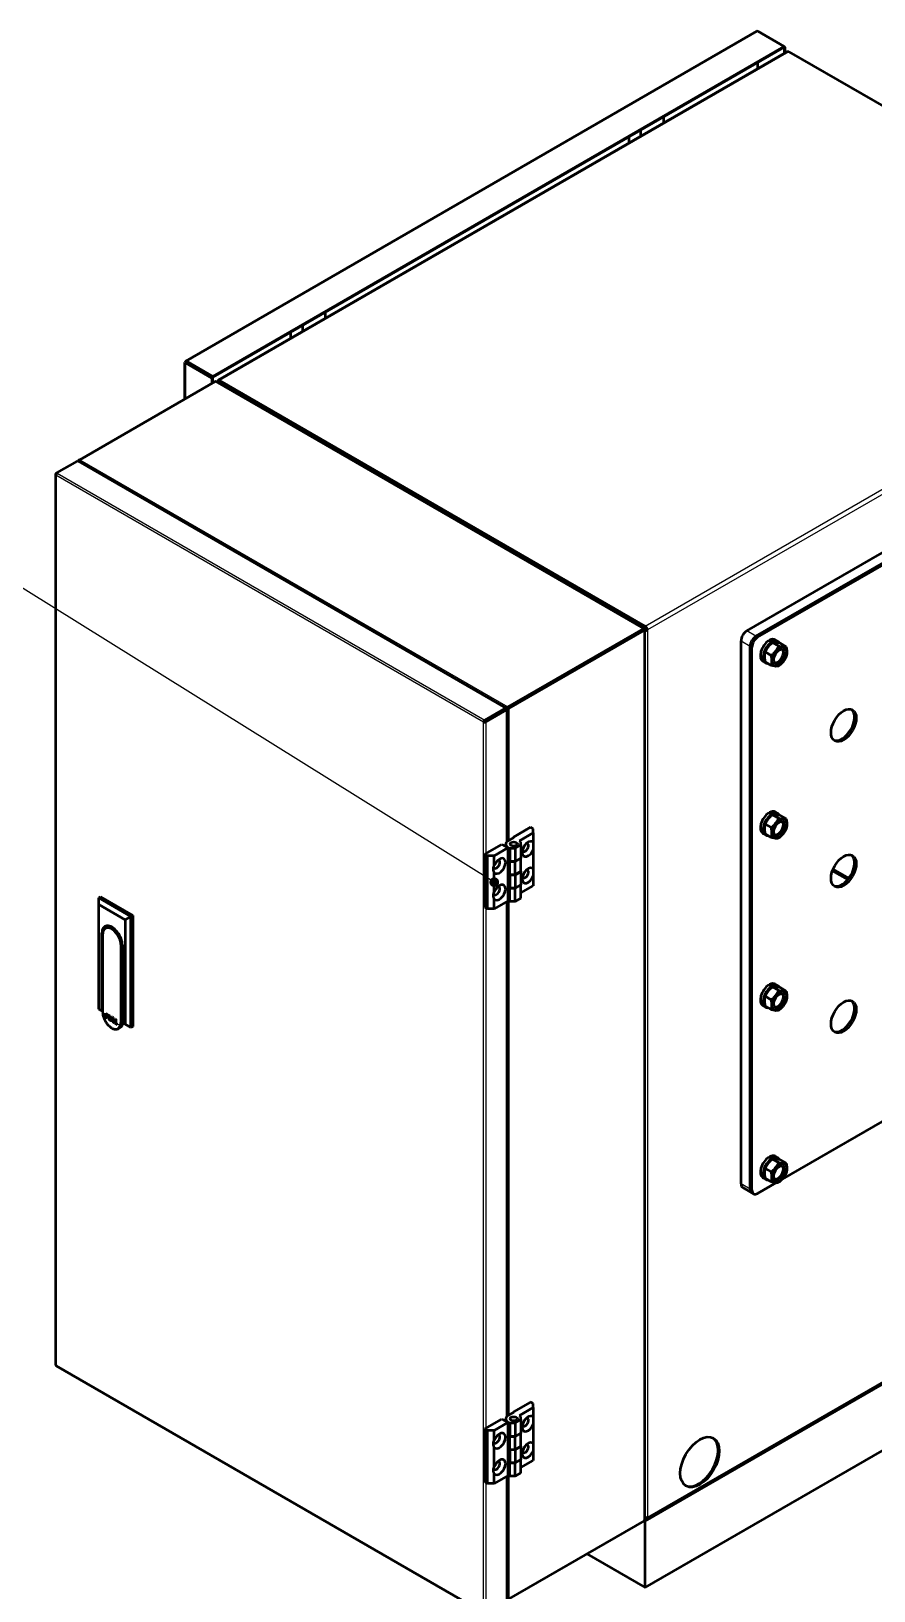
# Model space of a CAD drawing. Header units: millimetres. Extents: x 0 to 19094, y -1 to 2103.
# Drawn here: x 2122 to 2555, y 405 to 1207 of the extents above; entities that cross this region are included whole.
import ezdxf

# ---------------------------------------------------------------- set-up
doc = ezdxf.new("R2010")
doc.units = ezdxf.units.MM
doc.header["$LTSCALE"] = 2.5
doc.layers.add('Co ban', color=7, linetype='Continuous', lineweight=50)
doc.layers.add('Symbol (ANSI)', color=7, linetype='Continuous', lineweight=25)
doc.layers.add('Lien manh', color=7, linetype='Continuous', lineweight=25, true_color=0x020305)
doc.styles.add('StandardAM_ANSI', font='')
doc.styles.get('StandardAM_ANSI').set_extended_font_data('VNI-Helve-Condense')
doc.dimstyles.new('Default - mm (ANSI)$7', dxfattribs={"dimscale": 2.5, "dimtxt": 5, "dimasz": 2, "dimexe": 2, "dimexo": 0.5, "dimgap": 0.8, "dimtad": 1, "dimtoh": 1, "dimdec": 0, "dimrnd": 1e-08, "dimzin": 4, "dimdsep": 46, "dimtxsty": 'StandardAM_ANSI', "dimcen": 0.09, "dimdle": 10, "dimclrd": 256, "dimclre": 256, "dimclrt": 256, "dimadec": 1, "dimazin": 1, "dimtfac": 0.61, "dimtofl": 0, "dimtmove": 0, "dimatfit": 3, "dimldrblk": 'DOT', "dimfxl": 1, "dimtolj": 1, "dimtzin": 4, "dimlwd": -1, "dimlwe": -1, "dimarcsym": 0})

# ---------------------------------------------------------------- blocks, each defined once
blk = doc.blocks.new('_Dot')
at = {"color": 0, "linetype": 'ByBlock', "lineweight": -2}
blk.add_line((-0.5, 0), (-1, 0), dxfattribs=at)
at = {"color": 0, "linetype": 'ByBlock', "const_width": 0.5}
blk.add_lwpolyline([(-0.25, 0, 1), (0.25, 0, 1)], format="xyb", close=True, dxfattribs=at)

msp = doc.modelspace()

# ---------------------------------------------------------------- linework, layer by layer
at = {"layer": 'Co ban'}
for p, q in [((2201.141, 1037.016), (2494.59, 1206.439)), ((2495.007, 1206.397), (2495.093, 1206.447)), ((2495.093, 1206.447), (2508.646, 1198.622)), ((2508.646, 1198.622), (2215.024, 1029.1)), ((2508.646, 1198.282), (2215.024, 1028.76)), ((2510.083, 1195.933), (2217.813, 1027.191)), ((2509.149, 1198.332), (2508.646, 1198.622)), ((2508.646, 1198.282), (2508.646, 1198.622)), ((2508.646, 1198.282), (2508.854, 1198.162)), ((2508.854, 1198.162), (2509.149, 1198.332)), ((2508.854, 1195.224), (2508.854, 1198.162)), ((2509.149, 1195.394), (2509.149, 1198.332)), ((2511.089, 1195.951), (2729.703, 1069.734)), ((2446.688, 1162.511), (2446.688, 1159.332)), ((2434.903, 1152.528), (2434.903, 1155.707)), ((2429.01, 1149.126), (2429.01, 1152.304)), ((2272.857, 1058.971), (2272.857, 1062.15)), ((2255.18, 1048.765), (2255.18, 1051.943)), ((2261.072, 1055.345), (2261.072, 1052.167)), ((2200.724, 1017.541), (2200.724, 1036.294)), ((2201.263, 1036.464), (2200.968, 1036.634)), ((2201.263, 1036.223), (2200.968, 1036.053)), ((2200.968, 1036.053), (2214.521, 1028.229)), ((2200.968, 1035.954), (2200.968, 1036.053)), ((2201.263, 1036.223), (2214.816, 1028.399)), ((2201.471, 1036.924), (2201.558, 1036.974)), ((2215.024, 1029.1), (2201.471, 1036.924)), ((2201.471, 1036.584), (2201.471, 1036.924)), ((2201.471, 1036.584), (2215.024, 1028.76)), ((2146.67, 986.333), (2216.203, 1026.478)), ((2214.816, 1028.399), (2214.521, 1028.229)), ((2214.521, 1028.229), (2214.521, 1025.507)), ((2214.816, 1028.399), (2214.816, 1025.677)), ((2215.024, 1028.76), (2215.024, 1029.1)), ((2216.203, 1026.478), (2216.289, 1026.428)), ((2216.706, 1026.469), (2436.498, 899.572)), ((2218.229, 1026.469), (2217.884, 1026.668)), ((2218.473, 1026.328), (2218.229, 1026.469)), ((2437.087, 900.792), (2218.473, 1027.009)), ((2437.087, 900.111), (2218.473, 1026.328)), ((2489.4, 898.335), (2713.317, 1027.613)), ((2494.114, 895.613), (2718.031, 1024.892)), ((2494.114, 895.613), (2718.031, 1024.892)), ((2494.998, 895.103), (2718.915, 1024.381)), ((2233.621, 1016.703), (2234.383, 1017.143)), ((2238.335, 1013.981), (2239.097, 1014.421)), ((2239.859, 1013.981), (2239.859, 1013.101)), ((2255.18, 1004.256), (2255.18, 1005.136)), ((2261.072, 1001.734), (2261.072, 1000.854)), ((2272.857, 994.05), (2272.857, 994.93)), ((2134.885, 979.529), (2145.492, 985.653)), ((2365.787, 858.747), (2145.995, 985.644)), ((2146.67, 986.333), (2146.167, 986.043)), ((2134.138, 978.799), (2134.138, 521.561)), ((2134.885, 979.529), (2134.382, 979.239)), ((2134.382, 979.239), (2134.382, 979.139)), ((2134.6, 979.113), (2134.382, 979.239)), ((2134.555, 979.039), (2134.382, 979.139)), ((2134.972, 979.479), (2134.885, 979.529)), ((2134.885, 979.422), (2134.885, 979.529)), ((2299.618, 978.6), (2300.38, 979.039)), ((2306.272, 975.637), (2305.511, 975.198)), ((2317.296, 968.393), (2318.058, 968.833)), ((2323.778, 964.651), (2324.539, 965.091)), ((2375.683, 934.684), (2375.683, 935.563)), ((2375.977, 935.393), (2375.977, 934.514)), ((2426.308, 905.455), (2427.07, 905.895)), ((2436.168, 899.481), (2366.635, 859.336)), ((2436.168, 899.141), (2366.635, 858.996)), ((2436.376, 898.78), (2366.844, 858.635)), ((2367.138, 858.465), (2436.671, 898.61)), ((2432.962, 902.493), (2432.201, 902.053)), ((2436.081, 899.531), (2436.168, 899.481)), ((2436.168, 899.141), (2436.168, 899.481)), ((2436.376, 899.02), (2436.671, 899.191)), ((2436.376, 898.78), (2436.671, 898.61)), ((2436.671, 899.39), (2436.631, 899.413)), ((2436.671, 899.39), (2436.645, 899.375)), ((2436.671, 899.191), (2436.671, 899.39)), ((2436.671, 898.61), (2436.671, 898.51)), ((2436.915, 898.85), (2436.915, 441.612)), ((2437.26, 900.892), (2437.087, 900.792)), ((2437.087, 900.111), (2437.087, 900.792)), ((2437.26, 900.211), (2437.087, 900.111)), ((2437.26, 900.211), (2437.26, 900.892)), ((2437.849, 899.191), (2438.438, 898.85)), ((2486.454, 614.262), (2486.454, 893.232)), ((2491.168, 611.54), (2491.168, 890.51)), ((2491.168, 611.54), (2491.168, 890.51)), ((2492.052, 611.03), (2492.052, 890)), ((2501.072, 893.223), (2501.072, 893.577)), ((2502.414, 892.156), (2502.414, 892.682)), ((2502.682, 892.371), (2505.828, 890.555)), ((2502.777, 892.867), (2502.777, 892.385)), ((2505.511, 892.954), (2504.061, 893.791)), ((2506.512, 892.029), (2509.658, 890.213)), ((2499.169, 881.97), (2497.72, 882.807)), ((2498.852, 887.606), (2501.998, 885.79)), ((2498.852, 882.499), (2501.998, 880.683)), ((2404.261, 880.479), (2403.967, 880.309)), ((2365.457, 858.656), (2354.85, 852.532)), ((2354.85, 852.192), (2365.457, 858.316)), ((2355.059, 851.831), (2365.665, 857.955)), ((2355.353, 851.661), (2365.96, 857.785)), ((2365.457, 858.316), (2365.579, 858.386)), ((2365.579, 858.386), (2365.752, 858.486)), ((2365.665, 857.955), (2365.787, 858.025)), ((2366.046, 858.656), (2365.752, 858.486)), ((2365.787, 858.025), (2365.96, 858.125)), ((2366.254, 858.295), (2365.96, 858.125)), ((2366.635, 858.996), (2366.046, 858.656)), ((2366.204, 790.195), (2366.204, 858.025)), ((2366.844, 858.635), (2366.254, 858.295)), ((2354.469, 851.732), (2354.175, 851.562)), ((2354.85, 852.192), (2354.556, 852.022)), ((2354.85, 852.532), (2354.764, 852.582)), ((2354.764, 852.242), (2354.764, 852.582)), ((2354.764, 852.242), (2354.85, 852.192)), ((2354.764, 851.661), (2355.059, 851.831)), ((2354.85, 852.192), (2354.85, 852.532)), ((2355.059, 851.831), (2355.353, 851.661)), ((2355.059, 851.732), (2355.059, 851.831)), ((2355.059, 851.732), (2355.353, 851.562)), ((2355.353, 851.562), (2355.353, 851.661)), ((2501.072, 804.77), (2501.072, 805.123)), ((2502.414, 803.702), (2502.414, 804.228)), ((2502.682, 803.917), (2505.828, 802.101)), ((2502.777, 804.413), (2502.777, 803.931)), ((2505.511, 804.5), (2504.061, 805.337)), ((2506.512, 803.575), (2509.658, 801.759)), ((2378.334, 797.469), (2369.495, 792.366)), ((2372.618, 790.562), (2379.69, 794.645)), ((2379.69, 796.686), (2378.334, 797.469)), ((2379.69, 794.645), (2379.69, 796.686)), ((2379.69, 794.645), (2379.69, 789.614)), ((2499.169, 793.516), (2497.72, 794.353)), ((2498.852, 799.153), (2501.998, 797.336)), ((2498.852, 794.046), (2501.998, 792.229)), ((2354.764, 783.656), (2363.485, 788.691)), ((2366.608, 786.888), (2359.655, 782.874)), ((2363.485, 788.691), (2366.608, 786.888)), ((2365.505, 788.861), (2365.505, 787.525)), ((2366.608, 786.888), (2366.608, 780.186)), ((2369.672, 792.263), (2366.726, 790.562)), ((2367.669, 786.752), (2367.669, 779.846)), ((2367.669, 786.752), (2370.379, 786.752)), ((2369.495, 792.366), (2369.495, 792.161)), ((2369.495, 792.366), (2369.672, 792.263)), ((2370.379, 786.752), (2373.326, 788.453)), ((2370.379, 786.752), (2370.379, 779.846)), ((2373.326, 788.453), (2373.326, 790.018)), ((2373.326, 788.453), (2373.326, 781.547)), ((2379.69, 789.614), (2379.69, 786.068)), ((2379.69, 786.068), (2379.69, 776.006)), ((2354.764, 756.44), (2354.764, 783.656)), ((2356.119, 782.874), (2354.764, 783.656)), ((2359.655, 782.874), (2356.119, 782.874)), ((2356.119, 755.657), (2356.119, 782.874)), ((2359.655, 777.843), (2359.655, 782.874)), ((2366.608, 780.186), (2366.726, 780.254)), ((2366.726, 773.348), (2366.726, 780.254)), ((2370.379, 779.846), (2367.669, 779.846)), ((2367.669, 779.846), (2370.379, 779.846)), ((2367.669, 772.94), (2367.669, 779.846)), ((2373.326, 781.547), (2370.379, 779.846)), ((2370.379, 779.846), (2373.326, 781.547)), ((2370.379, 772.94), (2370.379, 779.846)), ((2373.326, 774.641), (2373.326, 781.547)), ((2359.655, 764.234), (2359.655, 774.297)), ((2366.726, 773.348), (2366.608, 773.28)), ((2366.608, 773.28), (2366.608, 766.578)), ((2367.669, 773.144), (2367.669, 766.238)), ((2367.669, 773.144), (2370.379, 773.144)), ((2370.379, 772.94), (2367.669, 772.94)), ((2370.379, 773.144), (2373.326, 774.845)), ((2373.326, 774.641), (2370.379, 772.94)), ((2370.379, 773.144), (2370.379, 766.238)), ((2373.326, 774.845), (2373.326, 767.939)), ((2379.69, 776.006), (2379.69, 772.46)), ((2379.69, 772.46), (2379.69, 767.428)), ((2541.29, 770.596), (2533.437, 775.13)), ((2541.817, 771.253), (2533.742, 775.916)), ((2157.363, 761.747), (2156.479, 761.237)), ((2157.363, 761.747), (2173.863, 752.221)), ((2366.608, 766.578), (2366.726, 766.646)), ((2366.726, 759.74), (2366.726, 766.646)), ((2370.379, 766.238), (2367.669, 766.238)), ((2367.669, 766.238), (2370.379, 766.238)), ((2367.669, 759.331), (2367.669, 766.238)), ((2373.326, 767.939), (2370.379, 766.238)), ((2370.379, 766.238), (2373.326, 767.939)), ((2370.379, 759.331), (2370.379, 766.238)), ((2373.326, 761.032), (2373.326, 767.939)), ((2373.326, 763.754), (2379.69, 767.428)), ((2156.479, 757.835), (2156.479, 761.237)), ((2172.979, 751.711), (2156.479, 761.237)), ((2156.479, 757.835), (2170.032, 750.01)), ((2156.479, 704.082), (2156.479, 757.835)), ((2356.119, 755.657), (2354.764, 756.44)), ((2359.655, 755.657), (2356.119, 755.657)), ((2359.655, 755.657), (2359.655, 760.688)), ((2366.726, 759.74), (2359.655, 755.657)), ((2366.204, 494.895), (2366.204, 759.438)), ((2370.379, 759.331), (2367.669, 759.331)), ((2373.326, 761.032), (2370.379, 759.331)), ((2160.806, 746.257), (2159.923, 745.747)), ((2170.032, 750.01), (2172.979, 751.711)), ((2170.032, 750.01), (2170.032, 696.257)), ((2173.863, 752.221), (2172.979, 751.711)), ((2172.979, 694.556), (2172.979, 751.711)), ((2173.863, 752.221), (2173.863, 695.066)), ((2157.953, 703.231), (2157.953, 743.036)), ((2158.42, 742.525), (2158.42, 702.381)), ((2168.559, 736.912), (2168.559, 697.108)), ((2501.072, 716.316), (2501.072, 716.669)), ((2502.414, 715.249), (2502.414, 715.774)), ((2502.682, 715.464), (2505.828, 713.647)), ((2502.777, 715.96), (2502.777, 715.477)), ((2505.511, 716.046), (2504.061, 716.883)), ((2506.512, 715.121), (2509.658, 713.305)), ((2499.169, 705.062), (2497.72, 705.899)), ((2498.852, 710.699), (2501.998, 708.882)), ((2498.852, 705.592), (2501.998, 703.776)), ((2157.953, 703.231), (2156.479, 704.082)), ((2158.42, 702.962), (2157.953, 703.231)), ((2160.097, 701.892), (2160.615, 701.593)), ((2160.097, 699.511), (2160.097, 701.892)), ((2160.097, 699.511), (2160.371, 699.669)), ((2160.371, 699.353), (2160.097, 699.511)), ((2160.371, 701.46), (2160.609, 701.597)), ((2160.599, 701.329), (2160.371, 701.46)), ((2160.371, 701.46), (2160.371, 700.511)), ((2160.371, 700.511), (2160.558, 700.403)), ((2160.371, 700.241), (2160.606, 700.376)), ((2160.371, 700.241), (2160.371, 699.353)), ((2160.604, 700.106), (2160.371, 700.241)), ((2160.392, 701.472), (2160.392, 701.722)), ((2160.392, 700.252), (2160.392, 700.499)), ((2160.992, 700.288), (2161.287, 700.458)), ((2160.998, 700.292), (2161.293, 700.462)), ((2161.636, 701.004), (2161.911, 700.846)), ((2161.636, 699.518), (2161.636, 701.004)), ((2161.911, 700.846), (2161.911, 699.36)), ((2162.725, 698.35), (2163.02, 698.52)), ((2162.855, 700.3), (2163.129, 700.142)), ((2162.855, 698.807), (2162.855, 700.3)), ((2163.129, 700.142), (2163.129, 698.656)), ((2163.522, 699.915), (2163.796, 699.757)), ((2163.522, 697.534), (2163.522, 699.915)), ((2163.522, 697.534), (2163.796, 697.692)), ((2164.717, 696.844), (2163.522, 697.534)), ((2163.796, 699.757), (2163.796, 697.657)), ((2163.796, 697.657), (2164.717, 697.126)), ((2164.932, 699.101), (2165.206, 698.943)), ((2164.932, 696.719), (2164.932, 699.101)), ((2165.206, 698.943), (2165.206, 696.843)), ((2164.717, 697.126), (2164.717, 696.844)), ((2164.932, 696.719), (2165.206, 696.878)), ((2166.127, 696.03), (2164.932, 696.719)), ((2165.206, 696.843), (2166.127, 696.311)), ((2166.127, 696.311), (2166.127, 696.03)), ((2167.473, 694.566), (2166.589, 694.056)), ((2170.032, 696.257), (2168.559, 697.108)), ((2170.032, 696.257), (2172.979, 694.556)), ((2173.863, 695.066), (2172.979, 694.556)), ((2610.756, 676.162), (2507.609, 616.61)), ((2501.072, 627.862), (2501.072, 628.216)), ((2502.414, 626.795), (2502.414, 627.321)), ((2502.682, 627.01), (2505.828, 625.193)), ((2502.777, 627.506), (2502.777, 627.023)), ((2505.511, 627.592), (2504.061, 628.429)), ((2506.512, 626.668), (2509.658, 624.851)), ((2499.169, 616.608), (2497.72, 617.445)), ((2498.852, 622.245), (2501.998, 620.429)), ((2498.852, 617.138), (2501.998, 615.322)), ((2437.26, 440.932), (2731.888, 611.035)), ((2438.093, 442.21), (2730.364, 610.953)), ((2492.031, 609.633), (2487.317, 612.355)), ((2492.914, 609.123), (2492.031, 609.633)), ((2504.69, 614.925), (2494.998, 609.329)), ((2437.26, 406.911), (2731.888, 577.015)), ((2134.555, 520.839), (2354.347, 393.942)), ((2369.672, 496.964), (2366.726, 495.263)), ((2378.334, 502.169), (2369.495, 497.066)), ((2369.495, 497.066), (2369.495, 496.862)), ((2369.495, 497.066), (2369.672, 496.964)), ((2372.618, 495.263), (2379.69, 499.345)), ((2379.69, 501.387), (2378.334, 502.169)), ((2379.69, 499.345), (2379.69, 501.387)), ((2379.69, 499.345), (2379.69, 494.314)), ((2354.764, 488.357), (2363.485, 493.392)), ((2366.608, 491.589), (2359.655, 487.574)), ((2363.485, 493.392), (2366.608, 491.589)), ((2365.505, 493.562), (2365.505, 492.225)), ((2366.608, 491.589), (2366.608, 484.887)), ((2367.669, 491.453), (2367.669, 484.546)), ((2367.669, 491.453), (2370.379, 491.453)), ((2370.379, 491.453), (2373.326, 493.154)), ((2370.379, 491.453), (2370.379, 484.546)), ((2373.326, 493.154), (2373.326, 494.719)), ((2373.326, 493.154), (2373.326, 486.247)), ((2379.69, 494.314), (2379.69, 490.768)), ((2379.69, 490.768), (2379.69, 480.706)), ((2354.764, 461.14), (2354.764, 488.357)), ((2356.119, 487.574), (2354.764, 488.357)), ((2359.655, 487.574), (2356.119, 487.574)), ((2356.119, 460.358), (2356.119, 487.574)), ((2359.655, 482.543), (2359.655, 487.574)), ((2366.608, 484.887), (2366.726, 484.955)), ((2366.726, 478.048), (2366.726, 484.955)), ((2370.379, 484.546), (2367.669, 484.546)), ((2367.669, 484.546), (2370.379, 484.546)), ((2367.669, 477.64), (2367.669, 484.546)), ((2373.326, 486.247), (2370.379, 484.546)), ((2370.379, 484.546), (2373.326, 486.247)), ((2370.379, 477.64), (2370.379, 484.546)), ((2373.326, 479.341), (2373.326, 486.247)), ((2359.655, 468.935), (2359.655, 478.997)), ((2366.726, 478.048), (2366.608, 477.98)), ((2366.608, 477.98), (2366.608, 471.278)), ((2367.669, 477.844), (2367.669, 470.938)), ((2367.669, 477.844), (2370.379, 477.844)), ((2370.379, 477.64), (2367.669, 477.64)), ((2370.379, 477.844), (2373.326, 479.545)), ((2373.326, 479.341), (2370.379, 477.64)), ((2370.379, 477.844), (2370.379, 470.938)), ((2373.326, 479.545), (2373.326, 472.639)), ((2379.69, 480.706), (2379.69, 477.16)), ((2379.69, 477.16), (2379.69, 472.129)), ((2359.655, 460.358), (2359.655, 465.389)), ((2366.608, 471.278), (2366.726, 471.346)), ((2366.726, 464.44), (2366.726, 471.346)), ((2370.379, 470.938), (2367.669, 470.938)), ((2367.669, 470.938), (2370.379, 470.938)), ((2367.669, 464.032), (2367.669, 470.938)), ((2373.326, 472.639), (2370.379, 470.938)), ((2370.379, 470.938), (2373.326, 472.639)), ((2370.379, 464.032), (2370.379, 470.938)), ((2373.326, 465.733), (2370.379, 464.032)), ((2373.326, 465.733), (2373.326, 472.639)), ((2373.326, 468.455), (2379.69, 472.129)), ((2356.119, 460.358), (2354.764, 461.14)), ((2359.655, 460.358), (2356.119, 460.358)), ((2366.726, 464.44), (2359.655, 460.358)), ((2366.204, 400.787), (2366.204, 464.139)), ((2370.379, 464.032), (2367.669, 464.032)), ((2436.671, 441.172), (2367.138, 401.028)), ((2436.671, 441.272), (2437.26, 440.932)), ((2436.671, 441.272), (2436.671, 441.172)), ((2436.915, 442.293), (2437.087, 442.193)), ((2437.087, 442.696), (2437.087, 442.193)), ((2437.087, 442.193), (2437.26, 442.293)), ((2437.26, 442.691), (2437.26, 442.293)), ((2437.26, 406.911), (2437.26, 440.932)), ((2407.294, 424.212), (2437.26, 406.911))]:
    msp.add_line(p, q, dxfattribs=at)
for centre, major_axis, ratio, start_param, end_param in [((2495.007, 1205.717), (-0.417, 0.722), 0.5773503, 5.4977871, 6.2831853), ((2201.558, 1036.294), (-0.833, 0), 0.5773503, 5.4977871, 7.0685835), ((2201.558, 1036.294), (-0.417, 0.722), 0.5773503, 5.4977871, 7.0685835), ((2201.558, 1036.294), (-0.417, 0), 0.5773503, 5.4977871, 6.7713321), ((2201.558, 1036.294), (-0.208, 0.361), 0.5773503, 5.7950385, 7.0685835), ((2216.289, 1025.747), (0.417, 0.722), 0.5773503, 0, 0.7853982), ((2134.972, 978.799), (-0.833, 0), 0.5773503, 5.4977871, 7.0685835), ((2134.972, 978.799), (0.417, 0.722), 0.5773503, 0.7853982, 2.3561945), ((2436.081, 898.85), (0.417, 0.722), 0.5773503, 5.4977871, 7.0685835), ((2436.081, 898.85), (0.208, 0.361), 0.5773503, 5.4977871, 6.7713321), ((2436.081, 898.85), (0.417, 0), 0.5773503, 5.7950385, 7.0685835), ((2437.26, 899.531), (-0.833, 0), 0.5773503, 0.7853982, 2.3561945), ((2436.081, 898.85), (0.833, 0), 0.5773503, 5.4977871, 7.0685835), ((2437.26, 899.531), (1.667, 0), 0.5773503, 4.5037723, 5.4977871), ((2437.26, 899.531), (-0.833, 1.443), 0.5773503, 3.9269908, 5.4977871), ((2437.26, 899.531), (-0.417, 0.722), 0.5773503, 3.9269908, 5.4977871), ((2489.4, 894.933), (-2.083, -3.608), 0.5773503, 3.9269908, 5.4977871), ((2494.114, 892.211), (2.083, 3.608), 0.5773503, 0.7853982, 2.3561945), ((2494.114, 892.211), (-2.083, -3.608), 0.5773503, 3.9269908, 5.4977871), ((2494.998, 891.701), (2.083, 3.608), 0.5773503, 0.7853982, 2.3561945), ((2500.89, 888.299), (-3.171, -5.492), 0.5773503, 3.9674092, 6.2831853), ((2502.34, 887.462), (-3.171, -5.492), 0.5773503, 3.9103982, 6.5920852), ((2501.918, 887.705), (-29.859, 12.389), 0.1482233, 4.7572182, 4.8142292), ((2500.89, 888.299), (3.171, 5.492), 0.5773503, 0, 0.7449798), ((2499.863, 888.892), (-29.859, 12.389), 0.1482233, 4.6762496, 4.7333925), ((2502.34, 887.462), (3.171, 5.492), 0.5773503, 5.9516236, 6.9710222), ((2506.17, 885.25), (2.708, 4.691), 0.5773503, 0.2617994, 1.3089969), ((2506.17, 885.25), (2.708, 4.691), 0.5773503, 5.4977871, 6.5449847), ((2406.029, 881.5), (-2.708, 4.691), 0.5773503, 4.673918, 4.75086), ((2506.17, 885.25), (-2.708, -4.691), 0.5773503, 4.4505896, 5.4977871), ((2506.17, 885.25), (-2.708, -4.691), 0.5773503, 5.4977871, 6.5449847), ((2505.404, 885.693), (-2.031, -3.518), 0.5773503, 0.1896975, 2.9518952), ((2506.17, 885.25), (-2.708, -4.691), 0.5773503, 0.2617994, 1.3089969), ((2506.17, 885.25), (2.708, 4.691), 0.5773503, 4.4505896, 5.4977871), ((2390.709, 872.654), (-1.667, 2.887), 0.5773503, 4.6498482, 4.7749297), ((2394.244, 874.696), (-2.708, 4.691), 0.5773503, 4.673918, 4.75086), ((2404.556, 880.649), (-0.417, -0.722), 0.5773503, 5.13642, 5.4977871), ((2404.556, 880.649), (0.833, 0), 0.5773503, 3.9269908, 4.2883579), ((2404.556, 880.649), (0.208, 0.361), 0.5773503, 1.5707963, 2.3561945), ((2404.556, 880.649), (0.417, 0), 0.5773503, 3.9269908, 4.712389), ((2390.709, 872.654), (1.667, -2.887), 0.5773503, 4.6498482, 4.7749297), ((2538.308, 850.366), (-4.583, -7.939), 0.5773503, 0.0965737, 3.045019), ((2354.764, 851.902), (-0.417, -0.722), 0.5773503, 3.9269908, 5.4977871), ((2354.764, 851.902), (0.833, 0), 0.5773503, 3.9269908, 5.4977871), ((2354.764, 851.902), (0.208, 0.361), 0.5773503, 0.7853982, 2.3561945), ((2354.764, 851.902), (0.417, 0), 0.5773503, 3.9269908, 5.4977871), ((2500.89, 799.845), (-3.171, -5.492), 0.5773503, 3.9674092, 6.2831853), ((2502.34, 799.008), (-3.171, -5.492), 0.5773503, 3.9103982, 6.5920852), ((2501.918, 799.252), (-29.859, 12.389), 0.1482233, 4.7572182, 4.8142292), ((2500.89, 799.845), (3.171, 5.492), 0.5773503, 0, 0.7449798), ((2499.863, 800.438), (-29.859, 12.389), 0.1482233, 4.6762496, 4.7333925), ((2502.34, 799.008), (3.171, 5.492), 0.5773503, 5.9516236, 6.9710222), ((2506.17, 796.797), (2.708, 4.691), 0.5773503, 0.2617994, 1.3089969), ((2506.17, 796.797), (2.708, 4.691), 0.5773503, 5.4977871, 6.5449847), ((2506.17, 796.797), (-2.708, -4.691), 0.5773503, 4.4505896, 5.4977871), ((2506.17, 796.797), (-2.708, -4.691), 0.5773503, 5.4977871, 6.5449847), ((2505.404, 797.239), (-2.031, -3.518), 0.5773503, 0.1896975, 2.9518952), ((2506.17, 796.797), (-2.708, -4.691), 0.5773503, 0.2617994, 1.3089969), ((2506.17, 796.797), (2.708, 4.691), 0.5773503, 4.4505896, 5.4977871), ((2369.672, 788.861), (-4.167, 0), 0.5773503, 5.4977871, 7.3523776), ((2369.672, 788.861), (-4.167, 0), 0.5773503, 3.6431967, 3.9269908), ((2377.038, 786.31), (2.167, 3.753), 0.5773503, 6.0226661, 11.2560935), ((2375.594, 787.143), (-1.146, -1.985), 0.5773503, 5.8802472, 9.8277161), ((2373.915, 788.113), (-1.146, -1.985), 0.5773503, 1.0980293, 2.0435634), ((2373.915, 788.113), (1.146, 1.985), 0.5773503, 4.2396219, 5.185156), ((2360.863, 778.434), (-1.146, -1.985), 0.5773503, 5.8423084, 9.8277161), ((2362.306, 777.601), (-2.167, -3.753), 0.5773503, 6.0226661, 11.2560935), ((2359.183, 779.404), (-1.146, -1.985), 0.5773503, 1.0980293, 2.0435634), ((2359.183, 779.404), (1.146, 1.985), 0.5773503, 4.2396219, 5.185156), ((2369.672, 781.955), (-4.167, 0), 0.5773503, 0.7445527, 1.0691923), ((2369.672, 781.955), (4.167, 0), 0.5773503, 3.9269908, 4.2107849), ((2538.308, 775.52), (-4.583, -7.939), 0.5773503, 0.0965737, 3.045019), ((2369.672, 775.253), (4.167, 0), 0.5773503, 3.9269908, 4.2107849), ((2369.672, 775.049), (-4.167, 0), 0.5773503, 0.7853982, 1.0691923), ((2377.038, 772.702), (2.167, 3.753), 0.5773503, 6.0226661, 11.2560935), ((2375.594, 773.535), (-1.146, -1.985), 0.5773503, 5.8802472, 9.8277161), ((2373.915, 774.505), (-1.146, -1.985), 0.5773503, 1.0980293, 2.0435634), ((2373.915, 774.505), (1.146, 1.985), 0.5773503, 4.2396219, 5.185156), ((2360.863, 764.826), (-1.146, -1.985), 0.5773503, 5.8423084, 9.8277161), ((2362.306, 763.992), (-2.167, -3.753), 0.5773503, 6.0226661, 11.2560935), ((2359.183, 765.795), (-1.146, -1.985), 0.5773503, 1.0980293, 2.0435634), ((2359.183, 765.795), (1.146, 1.985), 0.5773503, 4.2396219, 5.185156), ((2369.672, 768.347), (-4.167, 0), 0.5773503, 0.7445527, 1.0691923), ((2369.672, 768.347), (4.167, 0), 0.5773503, 3.9269908, 4.2107849), ((2369.672, 761.441), (-4.167, 0), 0.5773503, 0.7853982, 1.0691923), ((2163.256, 739.974), (-3.75, 6.495), 0.5773503, 3.9269908, 7.0685835), ((2164.14, 740.484), (-3.75, 6.495), 0.5773503, 0.1181257, 0.5725704), ((2164.14, 740.484), (-3.333, 5.774), 0.5773503, 5.9060219, 6.2831853), ((2500.89, 711.391), (-3.171, -5.492), 0.5773503, 3.9674092, 6.2831853), ((2502.34, 710.554), (-3.171, -5.492), 0.5773503, 3.9103982, 6.5920852), ((2501.918, 710.798), (-29.859, 12.389), 0.1482233, 4.7572182, 4.8142292), ((2500.89, 711.391), (3.171, 5.492), 0.5773503, 0, 0.7449798), ((2499.863, 711.984), (-29.859, 12.389), 0.1482233, 4.6762496, 4.7333925), ((2502.34, 710.554), (3.171, 5.492), 0.5773503, 5.9516236, 6.9710222), ((2506.17, 708.343), (2.708, 4.691), 0.5773503, 0.2617994, 1.3089969), ((2506.17, 708.343), (2.708, 4.691), 0.5773503, 5.4977871, 6.5449847), ((2506.17, 708.343), (-2.708, -4.691), 0.5773503, 4.4505896, 5.4977871), ((2506.17, 708.343), (-2.708, -4.691), 0.5773503, 5.4977871, 6.5449847), ((2505.404, 708.785), (-2.031, -3.518), 0.5773503, 0.1896975, 2.9518952), ((2506.17, 708.343), (-2.708, -4.691), 0.5773503, 0.2617994, 1.3089969), ((2506.17, 708.343), (2.708, 4.691), 0.5773503, 4.4505896, 5.4977871), ((2538.308, 700.675), (-4.583, -7.939), 0.5773503, 0.0965737, 3.045019), ((2164.14, 700.34), (3.333, -5.774), 0.5773503, 0, 0.6600703), ((2500.89, 622.937), (-3.171, -5.492), 0.5773503, 3.9674092, 6.2831853), ((2502.34, 622.1), (-3.171, -5.492), 0.5773503, 3.9103982, 6.5920852), ((2501.918, 622.344), (-29.859, 12.389), 0.1482233, 4.7572182, 4.8142292), ((2500.89, 622.937), (3.171, 5.492), 0.5773503, 0, 0.7449798), ((2499.863, 623.531), (-29.859, 12.389), 0.1482233, 4.6762496, 4.7333925), ((2502.34, 622.1), (3.171, 5.492), 0.5773503, 5.9516236, 6.9710222), ((2506.17, 619.889), (-2.708, -4.691), 0.5773503, 4.4505896, 5.4977871), ((2506.17, 619.889), (-2.708, -4.691), 0.5773503, 5.4977871, 6.5449847), ((2505.404, 620.331), (-2.031, -3.518), 0.5773503, 0.1896975, 2.9518952), ((2506.17, 619.889), (2.708, 4.691), 0.5773503, 0.2617994, 1.3089969), ((2506.17, 619.889), (-2.708, -4.691), 0.5773503, 0.2617994, 1.3089969), ((2506.17, 619.889), (2.708, 4.691), 0.5773503, 5.4977871, 6.5449847), ((2506.17, 619.889), (2.708, 4.691), 0.5773503, 4.4505896, 5.4977871), ((2489.4, 615.963), (-2.083, -3.608), 0.5773503, 5.4977871, 6.2831853), ((2494.114, 613.241), (-2.083, -3.608), 0.5773503, 5.4977871, 6.2831853), ((2494.114, 613.241), (-2.083, -3.608), 0.5773503, 5.4977871, 6.2831853), ((2494.998, 612.731), (-2.083, -3.608), 0.5773503, 5.4977871, 7.0685835), ((2134.972, 521.561), (-0.833, 0), 0.5773503, 0, 0.7853982), ((2134.972, 521.561), (-0.417, -0.722), 0.5773503, 5.4977871, 6.2831853), ((2369.672, 493.562), (-4.167, 0), 0.5773503, 5.4977871, 7.3523776), ((2369.672, 493.562), (-4.167, 0), 0.5773503, 3.6431967, 3.9269908), ((2377.038, 491.01), (2.167, 3.753), 0.5773503, 6.0226661, 11.2560935), ((2375.594, 491.844), (-1.146, -1.985), 0.5773503, 5.8802472, 9.8277161), ((2373.915, 492.813), (-1.146, -1.985), 0.5773503, 1.0980293, 2.0435634), ((2373.915, 492.813), (1.146, 1.985), 0.5773503, 4.2396219, 5.185156), ((2360.863, 483.134), (-1.146, -1.985), 0.5773503, 5.8423084, 9.8277161), ((2362.306, 482.301), (-2.167, -3.753), 0.5773503, 6.0226661, 11.2560935), ((2359.183, 484.104), (-1.146, -1.985), 0.5773503, 1.0980293, 2.0435634), ((2359.183, 484.104), (1.146, 1.985), 0.5773503, 4.2396219, 5.185156), ((2369.672, 486.656), (-4.167, 0), 0.5773503, 0.7445527, 1.0691923), ((2369.672, 486.656), (4.167, 0), 0.5773503, 3.9269908, 4.2107849), ((2377.038, 477.402), (2.167, 3.753), 0.5773503, 6.0226661, 11.2560935), ((2464.666, 471.684), (-7.083, -12.269), 0.5773503, 0.0416065, 3.0999861), ((2362.306, 468.693), (-2.167, -3.753), 0.5773503, 6.0226661, 11.2560935), ((2369.672, 479.954), (4.167, 0), 0.5773503, 3.9269908, 4.2107849), ((2369.672, 479.749), (-4.167, 0), 0.5773503, 0.7853982, 1.0691923), ((2375.594, 478.235), (-1.146, -1.985), 0.5773503, 5.8802472, 9.8277161), ((2373.915, 479.205), (-1.146, -1.985), 0.5773503, 1.0980293, 2.0435634), ((2373.915, 479.205), (1.146, 1.985), 0.5773503, 4.2396219, 5.185156), ((2360.863, 469.526), (-1.146, -1.985), 0.5773503, 5.8423084, 9.8277161), ((2359.183, 470.496), (-1.146, -1.985), 0.5773503, 1.0980293, 2.0435634), ((2359.183, 470.496), (1.146, 1.985), 0.5773503, 4.2396219, 5.185156), ((2369.672, 473.047), (-4.167, 0), 0.5773503, 0.7445527, 1.0691923), ((2369.672, 473.047), (4.167, 0), 0.5773503, 3.9269908, 4.2107849), ((2369.672, 466.141), (-4.167, 0), 0.5773503, 0.7853982, 1.0691923), ((2436.081, 441.612), (0.833, 0), 0.5773503, 5.4977871, 6.2831853), ((2437.26, 443.653), (-1.667, 0), 0.5773503, 1.3621796, 2.3561945), ((2437.26, 443.653), (0.833, -1.443), 0.5773503, 5.4977871, 7.0685835)]:
    msp.add_ellipse(centre, major_axis=major_axis, ratio=ratio, start_param=start_param, end_param=end_param, dxfattribs=at)
for centre, major_axis in [((2506.17, 885.25), (2.031, 3.518)), ((2539.192, 849.855), (-4.583, -7.939)), ((2506.17, 796.797), (2.031, 3.518)), ((2369.672, 788.861), (-1.875, 0)), ((2539.192, 775.01), (-4.583, -7.939)), ((2506.17, 708.343), (2.031, 3.518)), ((2539.192, 700.164), (-4.583, -7.939)), ((2506.17, 619.889), (2.031, 3.518)), ((2369.672, 493.562), (-1.875, 0)), ((2465.255, 471.344), (-7.083, -12.269))]:
    msp.add_ellipse(centre, major_axis=major_axis, ratio=0.5773503, dxfattribs=at)
for points, degree, knots in [([(2510.085, 1195.929), (2510.224, 1196.011), (2510.369, 1196.063), (2510.516, 1196.077), (2510.714, 1196.097), (2510.912, 1196.053), (2511.089, 1195.951)], 3, [-0.78539816, -0.78539816, -0.78539816, -0.78539816, -0.45158438, -0.45158438, -0.45158438, 0, 0, 0, 0]), ([(2218.473, 1027.009), (2218.034, 1027.263), (2217.739, 1027.277), (2217.745, 1027.046), (2217.747, 1026.952), (2217.795, 1026.822), (2217.884, 1026.668)], 3, [0, 0, 0, 0, 1.1192119, 1.1192119, 1.1192119, 1.5707963, 1.5707963, 1.5707963, 1.5707963]), ([(2218.229, 1026.469), (2218.21, 1026.503), (2218.193, 1026.529), (2218.17, 1026.561), (2218.164, 1026.569), (2218.164, 1026.569)], 3, [0, 0, 0, 0, 0.022102693, 0.022102693, 0.04192974, 0.04192974, 0.04192974, 0.04192974]), ([(2146.313, 985.461), (2146.294, 985.757), (2146.376, 986.056), (2146.539, 986.228), (2146.579, 986.271), (2146.623, 986.306), (2146.67, 986.333)], 3, [-1.2124767, -1.2124767, -1.2124767, -1.2124767, -0.2398215, -0.2398215, -0.2398215, 0, 0, 0, 0]), ([(2365.752, 858.486), (2365.882, 858.712), (2365.811, 858.815), (2365.588, 858.722), (2365.548, 858.706), (2365.504, 858.683), (2365.457, 858.656)], 3, [-1.5707963, -1.5707963, -1.5707963, -1.5707963, -0.2398215, -0.2398215, -0.2398215, 0, 0, 0, 0]), ([(2365.612, 858.436), (2365.612, 858.436), (2365.611, 858.436), (2365.607, 858.431), (2365.603, 858.424), (2365.592, 858.407), (2365.586, 858.398), (2365.579, 858.386)], 3, [0.040467316, 0.040467316, 0.040467316, 0.040467316, 0.044954752, 0.044954752, 0.053985486, 0.053985486, 0.061470301, 0.061470301, 0.061470301, 0.061470301]), ([(2366.635, 859.336), (2366.374, 859.186), (2366.027, 858.873), (2365.838, 858.617), (2365.804, 858.571), (2365.775, 858.527), (2365.752, 858.486)], 3, [0, 0, 0, 0, 1.3309748, 1.3309748, 1.3309748, 1.5707963, 1.5707963, 1.5707963, 1.5707963]), ([(2365.787, 858.025), (2365.807, 858.025), (2365.822, 858.026), (2365.842, 858.028), (2365.847, 858.029), (2365.847, 858.029)], 3, [0, 0, 0, 0, 0.011017016, 0.011017016, 0.020965358, 0.020965358, 0.020965358, 0.020965358]), ([(2365.96, 858.125), (2366.221, 858.125), (2366.665, 858.238), (2366.982, 858.385), (2367.038, 858.411), (2367.091, 858.438), (2367.138, 858.465)], 3, [-1.5707963, -1.5707963, -1.5707963, -1.5707963, -0.2398215, -0.2398215, -0.2398215, 0, 0, 0, 0]), ([(2365.96, 857.785), (2366.221, 857.936), (2366.275, 858.08), (2366.083, 858.115), (2366.048, 858.122), (2366.007, 858.125), (2365.96, 858.125)], 3, [0, 0, 0, 0, 1.3309748, 1.3309748, 1.3309748, 1.5707963, 1.5707963, 1.5707963, 1.5707963]), ([(2159.923, 745.747), (2159.726, 745.634), (2159.545, 745.494), (2159.223, 745.167), (2159.081, 744.981), (2158.838, 744.571), (2158.738, 744.348), (2158.578, 743.872), (2158.518, 743.619), (2158.439, 743.088), (2158.42, 742.811), (2158.42, 742.525)], 3, [2.35619449, 2.35619449, 2.35619449, 2.35619449, 2.51327412, 2.51327412, 2.67035376, 2.67035376, 2.82743339, 2.82743339, 2.98451302, 2.98451302, 3.14159265, 3.14159265, 3.14159265, 3.14159265]), ([(2158.42, 702.381), (2158.42, 701.779), (2158.506, 701.137), (2158.837, 699.833), (2159.08, 699.173), (2159.698, 697.898), (2160.071, 697.284), (2160.911, 696.16), (2161.378, 695.65), (2162.364, 694.785), (2162.884, 694.43), (2163.93, 693.917), (2164.458, 693.76), (2165.45, 693.679), (2165.917, 693.746), (2166.421, 693.965), (2166.507, 694.008), (2166.589, 694.056)], 3, [3.1415927, 3.1415927, 3.1415927, 3.1415927, 3.4721305, 3.4721305, 3.8016666, 3.8016666, 4.129843, 4.129843, 4.4582144, 4.4582144, 4.7881869, 4.7881869, 5.1180514, 5.1180514, 5.4317038, 5.4317038, 5.4977871, 5.4977871, 5.4977871, 5.4977871]), ([(2161.337, 700.123), (2161.302, 700.123), (2161.125, 700.148), (2160.916, 700.266)], 2, [0.734613, 0.734613, 0.734613, 1, 1.9601107, 1.9601107, 1.9601107]), ([(2161.293, 700.462), (2161.354, 700.497), (2161.386, 700.575), (2161.389, 700.585)], 2, [0, 0, 0, 1, 1.1403222, 1.1403222, 1.1403222]), ([(2163.055, 698.175), (2163.027, 698.176), (2162.867, 698.202), (2162.676, 698.312)], 2, [0.7726045, 0.7726045, 0.7726045, 1, 2, 2, 2])]:
    msp.add_open_spline(points, degree=degree, knots=knots, dxfattribs=at)
for points, degree in [([(2145.492, 985.653), (2145.646, 985.742), (2145.83, 985.73), (2145.994, 985.638)], 3), ([(2146.167, 986.043), (2146.034, 985.966), (2145.955, 985.832), (2145.935, 985.675)], 3), ([(2359.655, 774.297), (2358.83, 776.07), (2359.655, 777.843)], 2), ([(2359.655, 760.688), (2358.83, 762.461), (2359.655, 764.234)], 2), ([(2160.558, 700.403), (2160.726, 700.306), (2160.931, 700.249), (2160.998, 700.292)], 2), ([(2160.966, 701.026), (2160.901, 701.114), (2160.727, 701.255), (2160.599, 701.329)], 2), ([(2161.22, 699.997), (2161.113, 699.938), (2160.824, 699.979), (2160.604, 700.106)], 2), ([(2160.615, 701.593), (2160.799, 701.487), (2161.057, 701.269), (2161.155, 701.133)], 2), ([(2161.115, 700.577), (2161.115, 700.701), (2161.041, 700.925), (2160.966, 701.026)], 2), ([(2160.998, 700.292), (2161.06, 700.327), (2161.115, 700.463), (2161.115, 700.577)], 2), ([(2161.155, 701.133), (2161.27, 700.976), (2161.401, 700.621), (2161.401, 700.422)], 2), ([(2161.401, 700.422), (2161.401, 700.268), (2161.306, 700.045), (2161.22, 699.997)], 2), ([(2161.287, 700.458), (2161.29, 700.46), (2161.293, 700.462)], 2), ([(2161.834, 698.678), (2161.725, 698.865), (2161.636, 699.263), (2161.636, 699.518)], 2), ([(2162.382, 698.142), (2162.2, 698.247), (2161.929, 698.513), (2161.834, 698.678)], 2), ([(2161.911, 699.36), (2161.911, 699.194), (2161.947, 698.948), (2161.999, 698.828)], 2), ([(2161.999, 698.828), (2162.054, 698.7), (2162.245, 698.491), (2162.382, 698.412)], 2), ([(2162.382, 698.412), (2162.511, 698.338), (2162.711, 698.32), (2162.766, 698.385)], 2), ([(2162.932, 698.044), (2162.833, 697.989), (2162.572, 698.032), (2162.382, 698.142)], 2), ([(2162.676, 698.312), (2162.662, 698.32), (2162.648, 698.328)], 2), ([(2162.766, 698.385), (2162.818, 698.446), (2162.855, 698.646), (2162.855, 698.807)], 2), ([(2163.129, 698.656), (2163.129, 698.407), (2163.042, 698.102), (2162.932, 698.044)], 2), ([(2163.02, 698.52), (2163.043, 698.534), (2163.061, 698.555)], 2), ([(2163.061, 698.555), (2163.11, 698.612), (2163.129, 698.705)], 2), ([(2359.655, 478.997), (2358.83, 480.77), (2359.655, 482.543)], 2), ([(2359.655, 465.389), (2358.83, 467.162), (2359.655, 468.935)], 2)]:
    msp.add_open_spline(points, degree=degree, dxfattribs=at)
for points, weights in [([(2500.425, 890.186), (2499.536, 889.081), (2498.852, 887.606)], [1, 1.0379548493, 1]), ([(2502.682, 892.371), (2501.314, 891.292), (2500.425, 890.186)], [1, 1.0379548493, 1]), ([(2504.255, 892.398), (2503.366, 892.477), (2502.682, 892.371)], [1, 1.0379548493, 1]), ([(2506.512, 892.029), (2505.144, 892.318), (2504.255, 892.398)], [1, 1.0379548493, 1]), ([(2504.255, 887.975), (2505.144, 889.081), (2505.828, 890.555)], [1, 1.0379548493, 1]), ([(2505.828, 890.555), (2507.196, 890.266), (2508.085, 890.186)], [1, 1.0379548493, 1]), ([(2508.085, 890.186), (2508.974, 890.107), (2509.658, 890.213)], [1, 1.0379548493, 1]), ([(2509.658, 890.213), (2510, 888.647), (2510, 887.462)], [1, 1.0379548493, 1]), ([(2408.758, 883.316), (2408.908, 883.164), (2409.068, 883.013)], [1.01837952215, 1.01932853963, 1.0187712343]), ([(2413.282, 885.447), (2413.175, 885.628), (2413.064, 885.802)], [1.0187712343, 1.01932853963, 1.01837952215]), ([(2498.852, 887.606), (2498.51, 886.435), (2498.51, 885.25)], [1, 1.0379548493, 1]), ([(2498.51, 885.25), (2498.51, 884.065), (2498.852, 882.499)], [1, 1.0379548493, 1]), ([(2501.998, 885.79), (2503.366, 886.869), (2504.255, 887.975)], [1, 1.0379548493, 1]), ([(2502.34, 883.039), (2502.34, 884.224), (2501.998, 885.79)], [1, 1.0379548493, 1]), ([(2501.998, 880.683), (2502.34, 881.854), (2502.34, 883.039)], [1, 1.0379548493, 1]), ([(2508.085, 882.526), (2507.196, 881.42), (2505.828, 880.341)], [1, 1.0379548493, 1]), ([(2509.658, 885.106), (2508.974, 883.632), (2508.085, 882.526)], [1, 1.0379548493, 1]), ([(2510, 887.462), (2510, 886.277), (2509.658, 885.106)], [1, 1.0379548493, 1]), ([(2396.973, 876.512), (2397.123, 876.36), (2397.282, 876.209)], [1.01837952215, 1.01932853963, 1.0187712343]), ([(2401.497, 878.643), (2401.39, 878.824), (2401.279, 878.997)], [1.0187712343, 1.01932853963, 1.01837952215]), ([(2504.255, 880.315), (2503.366, 880.394), (2501.998, 880.683)], [1, 1.0379548493, 1]), ([(2505.828, 880.341), (2505.144, 880.235), (2504.255, 880.315)], [1, 1.0379548493, 1]), ([(2500.425, 801.732), (2499.536, 800.627), (2498.852, 799.153)], [1, 1.0379548493, 1]), ([(2502.682, 803.917), (2501.314, 802.838), (2500.425, 801.732)], [1, 1.0379548493, 1]), ([(2504.255, 803.944), (2503.366, 804.023), (2502.682, 803.917)], [1, 1.0379548493, 1]), ([(2506.512, 803.575), (2505.144, 803.864), (2504.255, 803.944)], [1, 1.0379548493, 1]), ([(2504.255, 799.521), (2505.144, 800.627), (2505.828, 802.101)], [1, 1.0379548493, 1]), ([(2505.828, 802.101), (2507.196, 801.812), (2508.085, 801.732)], [1, 1.0379548493, 1]), ([(2508.085, 801.732), (2508.974, 801.653), (2509.658, 801.759)], [1, 1.0379548493, 1]), ([(2509.658, 801.759), (2510, 800.193), (2510, 799.008)], [1, 1.0379548493, 1]), ([(2498.852, 799.153), (2498.51, 797.982), (2498.51, 796.797)], [1, 1.0379548493, 1]), ([(2498.51, 796.797), (2498.51, 795.612), (2498.852, 794.046)], [1, 1.0379548493, 1]), ([(2501.998, 797.336), (2503.366, 798.415), (2504.255, 799.521)], [1, 1.0379548493, 1]), ([(2502.34, 794.585), (2502.34, 795.77), (2501.998, 797.336)], [1, 1.0379548493, 1]), ([(2501.998, 792.229), (2502.34, 793.4), (2502.34, 794.585)], [1, 1.0379548493, 1]), ([(2508.085, 794.072), (2507.196, 792.966), (2505.828, 791.887)], [1, 1.0379548493, 1]), ([(2509.658, 796.652), (2508.974, 795.178), (2508.085, 794.072)], [1, 1.0379548493, 1]), ([(2510, 799.008), (2510, 797.823), (2509.658, 796.652)], [1, 1.0379548493, 1]), ([(2504.255, 791.861), (2503.366, 791.94), (2501.998, 792.229)], [1, 1.0379548493, 1]), ([(2505.828, 791.887), (2505.144, 791.781), (2504.255, 791.861)], [1, 1.0379548493, 1]), ([(2500.425, 713.279), (2499.536, 712.173), (2498.852, 710.699)], [1, 1.0379548493, 1]), ([(2502.682, 715.464), (2501.314, 714.384), (2500.425, 713.279)], [1, 1.0379548493, 1]), ([(2504.255, 715.49), (2503.366, 715.569), (2502.682, 715.464)], [1, 1.0379548493, 1]), ([(2506.512, 715.121), (2505.144, 715.411), (2504.255, 715.49)], [1, 1.0379548493, 1]), ([(2504.255, 711.067), (2505.144, 712.173), (2505.828, 713.647)], [1, 1.0379548493, 1]), ([(2505.828, 713.647), (2507.196, 713.358), (2508.085, 713.279)], [1, 1.0379548493, 1]), ([(2508.085, 713.279), (2508.974, 713.199), (2509.658, 713.305)], [1, 1.0379548493, 1]), ([(2509.658, 713.305), (2510, 711.739), (2510, 710.554)], [1, 1.0379548493, 1]), ([(2498.852, 710.699), (2498.51, 709.528), (2498.51, 708.343)], [1, 1.0379548493, 1]), ([(2498.51, 708.343), (2498.51, 707.158), (2498.852, 705.592)], [1, 1.0379548493, 1]), ([(2501.998, 708.882), (2503.366, 709.962), (2504.255, 711.067)], [1, 1.0379548493, 1]), ([(2502.34, 706.131), (2502.34, 707.317), (2501.998, 708.882)], [1, 1.0379548493, 1]), ([(2501.998, 703.776), (2502.34, 704.946), (2502.34, 706.131)], [1, 1.0379548493, 1]), ([(2508.085, 705.618), (2507.196, 704.513), (2505.828, 703.433)], [1, 1.0379548493, 1]), ([(2509.658, 708.198), (2508.974, 706.724), (2508.085, 705.618)], [1, 1.0379548493, 1]), ([(2510, 710.554), (2510, 709.369), (2509.658, 708.198)], [1, 1.0379548493, 1]), ([(2504.255, 703.407), (2503.366, 703.486), (2501.998, 703.776)], [1, 1.0379548493, 1]), ([(2505.828, 703.433), (2505.144, 703.328), (2504.255, 703.407)], [1, 1.0379548493, 1]), ([(2502.682, 627.01), (2501.314, 625.931), (2500.425, 624.825)], [1, 1.0379548493, 1]), ([(2504.255, 627.036), (2503.366, 627.116), (2502.682, 627.01)], [1, 1.0379548493, 1]), ([(2506.512, 626.668), (2505.144, 626.957), (2504.255, 627.036)], [1, 1.0379548493, 1]), ([(2504.255, 622.614), (2505.144, 623.719), (2505.828, 625.193)], [1, 1.0379548493, 1]), ([(2505.828, 625.193), (2507.196, 624.904), (2508.085, 624.825)], [1, 1.0379548493, 1]), ([(2498.852, 622.245), (2498.51, 621.074), (2498.51, 619.889)], [1, 1.0379548493, 1]), ([(2498.51, 619.889), (2498.51, 618.704), (2498.852, 617.138)], [1, 1.0379548493, 1]), ([(2500.425, 624.825), (2499.536, 623.719), (2498.852, 622.245)], [1, 1.0379548493, 1]), ([(2501.998, 620.429), (2503.366, 621.508), (2504.255, 622.614)], [1, 1.0379548493, 1]), ([(2502.34, 617.678), (2502.34, 618.863), (2501.998, 620.429)], [1, 1.0379548493, 1]), ([(2501.998, 615.322), (2502.34, 616.493), (2502.34, 617.678)], [1, 1.0379548493, 1]), ([(2508.085, 617.165), (2507.196, 616.059), (2505.828, 614.98)], [1, 1.0379548493, 1]), ([(2508.085, 624.825), (2508.974, 624.745), (2509.658, 624.851)], [1, 1.0379548493, 1]), ([(2509.658, 619.744), (2508.974, 618.27), (2508.085, 617.165)], [1, 1.0379548493, 1]), ([(2509.658, 624.851), (2510, 623.285), (2510, 622.1)], [1, 1.0379548493, 1]), ([(2510, 622.1), (2510, 620.915), (2509.658, 619.744)], [1, 1.0379548493, 1]), ([(2504.255, 614.953), (2503.366, 615.033), (2501.998, 615.322)], [1, 1.0379548493, 1]), ([(2505.828, 614.98), (2505.144, 614.874), (2504.255, 614.953)], [1, 1.0379548493, 1])]:
    msp.add_rational_spline(points, weights, degree=2, dxfattribs=at)
at = {"layer": 'Lien manh'}
for p, q in [((2495.007, 1206.397), (2201.558, 1036.974)), ((2511.089, 1195.951), (2218.473, 1027.009)), ((2494.712, 1187.059), (2494.712, 1190.238)), ((2495.301, 1190.578), (2495.301, 1187.399)), ((2437.26, 900.892), (2729.531, 1069.634)), ((2730.709, 1067.593), (2438.438, 898.85)), ((2200.968, 1035.954), (2200.968, 1017.682)), ((2201.471, 1036.584), (2201.263, 1036.464)), ((2201.263, 1036.464), (2201.263, 1036.223)), ((2436.081, 899.531), (2216.289, 1026.428)), ((2218.473, 1027.009), (2218.473, 1026.328)), ((2365.457, 858.656), (2145.492, 985.653)), ((2146.167, 986.043), (2146.365, 985.929)), ((2146.67, 986.333), (2366.635, 859.336)), ((2354.175, 851.562), (2134.382, 978.459)), ((2134.382, 978.459), (2134.382, 521.221)), ((2134.972, 979.479), (2354.764, 852.582)), ((2436.376, 899.02), (2436.168, 899.141)), ((2436.376, 898.78), (2436.376, 899.02)), ((2436.671, 441.272), (2436.671, 898.51)), ((2438.438, 898.85), (2438.438, 442.973)), ((2494.114, 895.613), (2489.4, 898.335)), ((2486.454, 893.232), (2491.168, 890.51)), ((2491.168, 890.51), (2492.052, 890)), ((2494.998, 895.103), (2494.114, 895.613)), ((2403.967, 880.309), (2403.759, 880.429)), ((2403.967, 880.068), (2403.967, 880.309)), ((2365.457, 858.316), (2365.457, 858.656)), ((2365.96, 857.785), (2365.665, 857.955)), ((2365.96, 789.954), (2365.96, 857.785)), ((2366.635, 859.336), (2366.635, 858.996)), ((2366.844, 858.635), (2367.138, 858.465)), ((2367.138, 858.465), (2367.138, 790.801)), ((2354.175, 394.323), (2354.175, 851.562)), ((2355.353, 851.562), (2355.353, 783.996)), ((2535.829, 773.749), (2536.662, 774.23)), ((2537.252, 773.89), (2536.418, 773.408)), ((2355.353, 756.099), (2355.353, 488.697)), ((2365.96, 494.654), (2365.96, 759.297)), ((2367.138, 759.531), (2367.138, 495.501)), ((2157.953, 743.036), (2158.476, 743.338)), ((2158.542, 702.211), (2158.542, 742.355)), ((2167.381, 737.252), (2167.381, 697.108)), ((2168.53, 737.575), (2167.97, 737.252)), ((2167.97, 697.108), (2167.97, 737.252)), ((2160.599, 701.329), (2160.824, 701.459)), ((2160.604, 700.106), (2160.882, 700.267)), ((2160.966, 701.026), (2161.154, 701.134)), ((2161.115, 700.577), (2161.361, 700.719)), ((2161.22, 699.997), (2161.228, 700.002)), ((2161.636, 699.518), (2161.911, 699.676)), ((2161.834, 698.678), (2162.019, 698.785)), ((2162.382, 698.142), (2162.676, 698.312)), ((2162.766, 698.385), (2163.061, 698.555)), ((2162.855, 698.807), (2163.129, 698.965)), ((2162.932, 698.044), (2162.95, 698.055)), ((2168.559, 697.448), (2167.97, 697.108)), ((2438.438, 442.973), (2730.709, 611.716)), ((2491.168, 611.54), (2486.454, 614.262)), ((2492.052, 611.03), (2491.168, 611.54)), ((2134.382, 521.221), (2354.175, 394.323)), ((2355.353, 460.8), (2355.353, 394.323)), ((2365.96, 400.348), (2365.96, 463.998)), ((2367.138, 464.231), (2367.138, 401.028))]:
    msp.add_line(p, q, dxfattribs=at)
for centre, major_axis, start_param, end_param in [((2406.029, 881.5), (-1.667, 2.887), 4.6498482, 4.7749297), ((2394.244, 874.696), (-1.667, 2.887), 4.6498482, 4.7749297), ((2162.961, 739.804), (-3.125, 5.413), 3.9269908, 7.0685835), ((2163.256, 739.974), (-3.333, 5.774), 3.9269908, 6.2831853), ((2158.836, 742.525), (-0.417, 0), 0, 0.7853982), ((2167.675, 737.422), (-0.417, 0), 0.7853982, 2.3561945), ((2158.836, 702.381), (-0.417, 0), 0, 0.7853982), ((2162.961, 699.659), (3.125, -5.413), 3.9269908, 7.0685835), ((2163.256, 699.829), (3.333, -5.774), 0, 0.7853982), ((2167.675, 697.278), (0.417, 0), 3.9269908, 5.4977871)]:
    msp.add_ellipse(centre, major_axis=major_axis, ratio=0.5773503, start_param=start_param, end_param=end_param, dxfattribs=at)

# ---------------------------------------------------------------- leaders
at = {"layer": 'Symbol (ANSI)', "annotation_type": 0, "has_hookline": 1, "hookline_direction": 1, "text_width": 15.821}
msp.add_leader([(2359.655, 769.265), (2048.2, 963.376), (2043.2, 963.376)], dimstyle='Default - mm (ANSI)$7', override={"dimgap": 0, "dimtad": 1}, dxfattribs=at)

doc.saveas('drawing.dxf')
